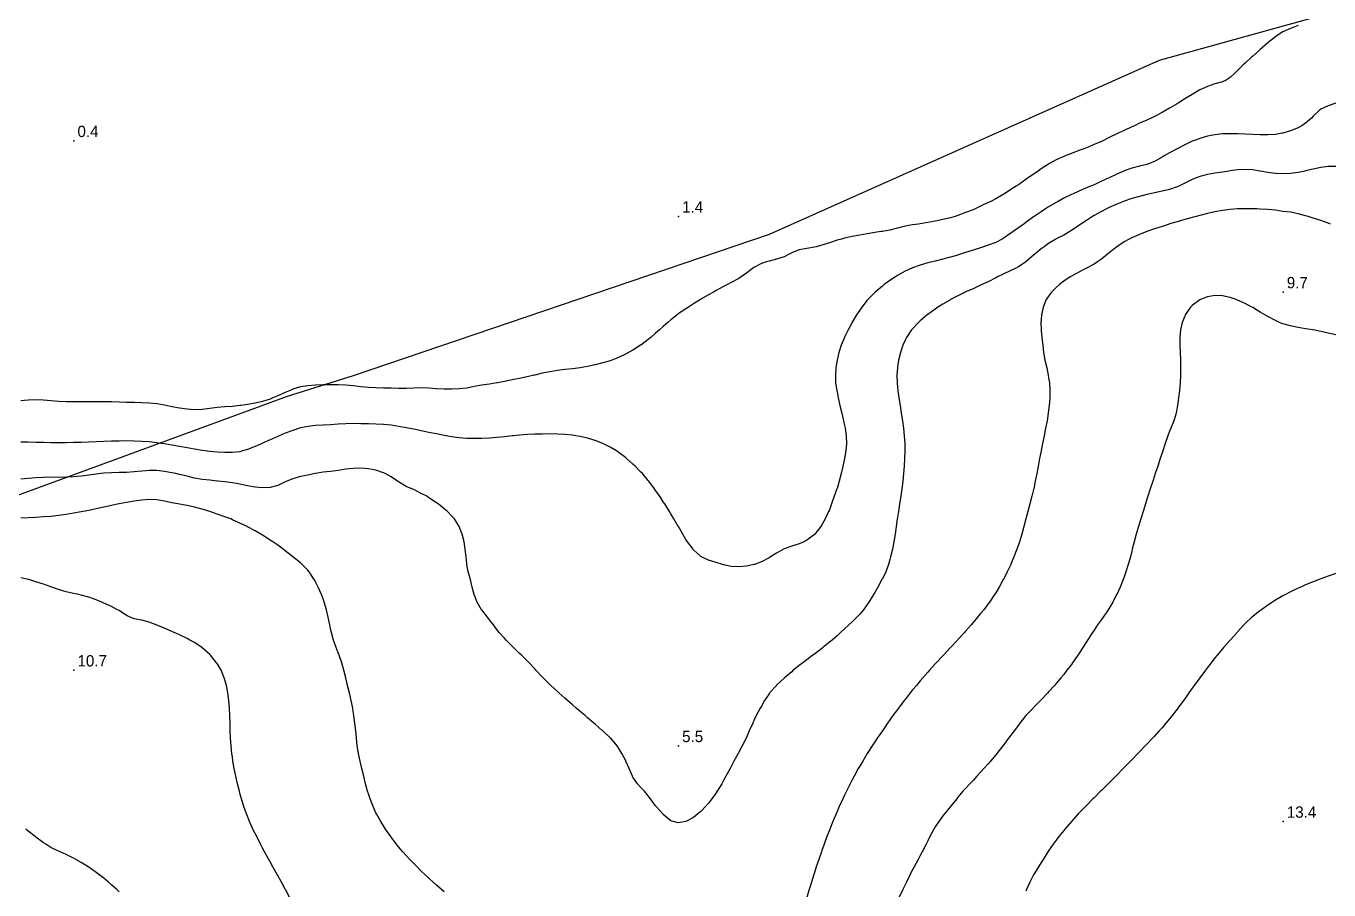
# Model space of a CAD drawing. Extents: x 0 to 630, y 0 to 432.
# Drawn here: x 313.7 to 486.1, y 141 to 255.2 of the extents above; entities that cross this region are included whole.
import ezdxf

# ---------------------------------------------------------------- set-up
doc = ezdxf.new("R2010")
doc.units = 0
for name, color, linetype in [('CONTOURS_MAJEURES', 7, 'CONTINUOUS'), ('CONTOURS_MINEURES', 8, 'CONTINUOUS'), ('PARCELLE', 1, 'CONTINUOUS'), ('POINTS_COTES', 3, 'CONTINUOUS')]:
    doc.layers.add(name, color=color, linetype=linetype)

msp = doc.modelspace()

# ---------------------------------------------------------------- linework, layer by layer
at = {"layer": 'CONTOURS_MAJEURES'}
for points in [[(487, 214.352, 0), (486, 214.589, 0), (485, 214.809, 0), (484, 214.991, 0), (483.945, 215, 0), (483, 215.143, 0), (482, 215.305, 0), (481, 215.521, 0), (480, 215.813, 0), (479.54, 216, 0), (479, 216.228, 0), (478, 216.766, 0), (477.604, 217, 0), (477, 217.362, 0), (476, 217.943, 0), (475.892, 218, 0), (475, 218.474, 0), (474, 218.929, 0), (473.797, 219, 0), (473, 219.282, 0), (472, 219.503, 0), (471, 219.546, 0), (470, 219.358, 0), (469.081, 219, 0), (469, 218.959, 0), (468, 218.247, 0), (467.752, 218, 0), (467.079, 217, 0), (467, 216.837, 0), (466.669, 216, 0), (466.443, 215, 0), (466.352, 214, 0), (466.347, 213, 0), (466.381, 212, 0), (466.421, 211, 0), (466.446, 210, 0), (466.433, 209, 0), (466.378, 208, 0), (466.294, 207, 0), (466.187, 206, 0), (466.045, 205, 0), (466, 204.767, 0), (465.852, 204, 0), (465.554, 203, 0), (465.158, 202, 0), (465, 201.61, 0), (464.768, 201, 0), (464.42, 200, 0), (464.089, 199, 0), (464, 198.739, 0), (463.761, 198, 0), (463.432, 197, 0), (463.098, 196, 0), (463, 195.708, 0), (462.772, 195, 0), (462.448, 194, 0), (462.122, 193, 0), (462, 192.625, 0), (461.805, 192, 0), (461.497, 191, 0), (461.187, 190, 0), (461, 189.431, 0), (460.868, 189, 0), (460.587, 188, 0), (460.327, 187, 0), (460.07, 186, 0), (460, 185.738, 0), (459.809, 185, 0), (459.532, 184, 0), (459.226, 183, 0), (459, 182.345, 0), (458.879, 182, 0), (458.461, 181, 0), (458, 180.008, 0), (457.996, 180, 0), (457.472, 179, 0), (457, 178.214, 0), (456.871, 178, 0), (456.199, 177, 0), (456, 176.723, 0), (455.483, 176, 0), (455, 175.315, 0), (454.79, 175, 0), (454.156, 174, 0), (454, 173.751, 0), (453.531, 173, 0), (453, 172.19, 0), (452.872, 172, 0), (452.171, 171, 0), (452, 170.764, 0), (451.426, 170, 0), (451, 169.458, 0), (450.627, 169, 0), (450, 168.259, 0), (449.773, 168, 0), (449, 167.139, 0), (448.871, 167, 0), (448, 166.08, 0), (447.922, 166, 0), (447, 165.061, 0), (446.94, 165, 0), (446, 164.002, 0), (445.999, 164, 0), (445.191, 163, 0), (445, 162.747, 0), (444.446, 162, 0), (444, 161.399, 0), (443.703, 161, 0), (443, 160.065, 0), (442.95, 160, 0), (442.163, 159, 0), (442, 158.801, 0), (441.322, 158, 0), (441, 157.627, 0), (440.44, 157, 0), (440, 156.512, 0), (439.518, 156, 0), (439, 155.445, 0), (438.576, 155, 0), (438, 154.379, 0), (437.652, 154, 0), (437, 153.213, 0), (436.833, 153, 0), (436.023, 152, 0), (436, 151.972, 0), (435.202, 151, 0), (435, 150.735, 0), (434.459, 150, 0), (434, 149.292, 0), (433.82, 149, 0), (433.285, 148, 0), (433, 147.434, 0), (432.785, 147, 0), (432.262, 146, 0), (432, 145.527, 0), (431.721, 145, 0), (431.19, 144, 0), (431, 143.648, 0), (430.682, 143, 0), (430.185, 142, 0), (430, 141.636, 0), (429.708, 141, 0), (429.231, 140, 0)], [(348.568, 140, 0), (348.04, 141, 0), (348, 141.073, 0), (347.482, 142, 0), (347, 142.859, 0), (346.92, 143, 0), (346.362, 144, 0), (346, 144.659, 0), (345.811, 145, 0), (345.265, 146, 0), (345, 146.498, 0), (344.732, 147, 0), (344.215, 148, 0), (344, 148.439, 0), (343.726, 149, 0), (343.278, 150, 0), (343, 150.691, 0), (342.876, 151, 0), (342.519, 152, 0), (342.211, 153, 0), (342, 153.743, 0), (341.925, 154, 0), (341.665, 155, 0), (341.436, 156, 0), (341.239, 157, 0), (341.073, 158, 0), (341, 158.545, 0), (340.939, 159, 0), (340.833, 160, 0), (340.766, 161, 0), (340.726, 162, 0), (340.695, 163, 0), (340.661, 164, 0), (340.609, 165, 0), (340.526, 166, 0), (340.396, 167, 0), (340.201, 168, 0), (340, 168.726, 0), (339.92, 169, 0), (339.51, 170, 0), (339, 170.878, 0), (338.917, 171, 0), (338.092, 172, 0), (338, 172.099, 0), (337, 172.97, 0), (336.958, 173, 0), (336, 173.652, 0), (335.367, 174, 0), (335, 174.199, 0), (334, 174.69, 0), (333.311, 175, 0), (333, 175.144, 0), (332, 175.585, 0), (331, 175.978, 0), (330.934, 176, 0), (330, 176.344, 0), (329, 176.616, 0), (328, 176.799, 0), (327.468, 177, 0), (327, 177.26, 0), (326, 177.888, 0), (325.79, 178, 0), (325, 178.417, 0), (324, 178.881, 0), (323.711, 179, 0), (323, 179.301, 0), (322, 179.653, 0), (321, 179.933, 0), (320.699, 180, 0), (320, 180.14, 0), (319, 180.377, 0), (318, 180.685, 0), (317.111, 181, 0), (317, 181.033, 0), (316, 181.365, 0), (315, 181.701, 0), (314.08, 182, 0), (314, 182.02, 0), (313, 182.223, 0)]]:
    msp.add_polyline3d(points, dxfattribs=at)
at = {"layer": 'CONTOURS_MINEURES'}
for points in [[(482, 255.231, 0), (481.367, 255, 0), (481, 254.864, 0), (480, 254.394, 0), (479.371, 254, 0), (479, 253.762, 0), (478.034, 253, 0), (478, 252.973, 0), (477, 252.091, 0), (476.898, 252, 0), (476, 251.187, 0), (475.792, 251, 0), (475, 250.271, 0), (474.7, 250, 0), (474, 249.32, 0), (473.657, 249, 0), (473, 248.377, 0), (472.477, 248, 0), (472, 247.782, 0), (471, 247.519, 0), (470, 247.203, 0), (469.597, 247, 0), (469, 246.733, 0), (468, 246.146, 0), (467.773, 246, 0), (467, 245.539, 0), (466.15, 245, 0), (466, 244.912, 0), (465, 244.332, 0), (464.443, 244, 0), (464, 243.756, 0), (463, 243.221, 0), (462.557, 243, 0), (462, 242.744, 0), (461, 242.321, 0), (460.353, 242, 0), (460, 241.849, 0), (459, 241.375, 0), (458.208, 241, 0), (458, 240.908, 0), (457, 240.421, 0), (456.179, 240, 0), (456, 239.927, 0), (455, 239.52, 0), (454, 239.091, 0), (453.789, 239, 0), (453, 238.711, 0), (452, 238.335, 0), (451.169, 238, 0), (451, 237.936, 0), (450, 237.503, 0), (449.127, 237, 0), (449, 236.931, 0), (448, 236.286, 0), (447.598, 236, 0), (447, 235.595, 0), (446.175, 235, 0), (446, 234.88, 0), (445, 234.2, 0), (444.709, 234, 0), (444, 233.548, 0), (443.168, 233, 0), (443, 232.898, 0), (442, 232.35, 0), (441.332, 232, 0), (441, 231.843, 0), (440, 231.376, 0), (439.254, 231, 0), (439, 230.892, 0), (438, 230.506, 0), (437, 230.123, 0), (436.639, 230, 0), (436, 229.834, 0), (435, 229.602, 0), (434, 229.393, 0), (433, 229.204, 0), (432, 229.031, 0), (431.794, 229, 0), (431, 228.897, 0), (430, 228.713, 0), (429, 228.433, 0), (428, 228.182, 0), (427, 228.023, 0), (426.857, 228, 0), (426, 227.863, 0), (425, 227.699, 0), (424, 227.526, 0), (423, 227.333, 0), (422, 227.11, 0), (421.575, 227, 0), (421, 226.847, 0), (420, 226.517, 0), (419, 226.186, 0), (418.218, 226, 0), (418, 225.948, 0), (417, 225.78, 0), (416, 225.567, 0), (415, 225.172, 0), (414.658, 225, 0), (414, 224.672, 0), (413, 224.338, 0), (412, 224.098, 0), (411.675, 224, 0), (411, 223.791, 0), (410, 223.259, 0), (409.658, 223, 0), (409, 222.519, 0), (408.312, 222, 0), (408, 221.799, 0), (407, 221.251, 0), (406.507, 221, 0), (406, 220.733, 0), (405, 220.2, 0), (404.635, 220, 0), (404, 219.64, 0), (403, 219.048, 0), (402.924, 219, 0), (402, 218.429, 0), (401.344, 218, 0), (401, 217.78, 0), (400, 217.11, 0), (399.863, 217, 0), (399, 216.338, 0), (398.63, 216, 0), (398, 215.453, 0), (397.51, 215, 0), (397, 214.556, 0), (396.352, 214, 0), (396, 213.72, 0), (395.04, 213, 0), (395, 212.972, 0), (394, 212.332, 0), (393.428, 212, 0), (393, 211.78, 0), (392, 211.317, 0), (391.218, 211, 0), (391, 210.922, 0), (390, 210.629, 0), (389, 210.382, 0), (388, 210.17, 0), (387.037, 210, 0), (387, 209.995, 0), (386, 209.875, 0), (385, 209.754, 0), (384, 209.623, 0), (383, 209.472, 0), (382, 209.294, 0), (381, 209.039, 0), (380.863, 209, 0), (380, 208.791, 0), (379, 208.592, 0), (378, 208.378, 0), (377, 208.175, 0), (376.057, 208, 0), (376, 207.991, 0), (375, 207.837, 0), (374, 207.688, 0), (373, 207.502, 0), (372, 207.301, 0), (371, 207.21, 0), (370, 207.175, 0), (369, 207.169, 0), (368, 207.194, 0), (367, 207.282, 0), (366, 207.323, 0), (365, 207.303, 0), (364, 207.272, 0), (363, 207.262, 0), (362, 207.281, 0), (361, 207.313, 0), (360, 207.332, 0), (359, 207.368, 0), (358, 207.466, 0), (357, 207.609, 0), (356, 207.7, 0), (355, 207.735, 0), (354, 207.742, 0), (353, 207.731, 0), (352, 207.701, 0), (351, 207.628, 0), (350, 207.468, 0), (349, 207.153, 0), (348.662, 207, 0), (348, 206.715, 0), (347, 206.269, 0), (346.356, 206, 0), (346, 205.86, 0), (345, 205.554, 0), (344, 205.306, 0), (343, 205.12, 0), (342.103, 205, 0), (342, 204.988, 0), (341, 204.891, 0), (340, 204.813, 0), (339, 204.724, 0), (338, 204.597, 0), (337, 204.472, 0), (336, 204.437, 0), (335, 204.511, 0), (334, 204.662, 0), (333, 204.852, 0), (332.253, 205, 0), (332, 205.055, 0), (331, 205.226, 0), (330, 205.317, 0), (329, 205.356, 0), (328, 205.384, 0), (327, 205.407, 0), (326, 205.438, 0), (325, 205.476, 0), (324, 205.496, 0), (323, 205.497, 0), (322, 205.498, 0), (321, 205.498, 0), (320, 205.488, 0), (319, 205.496, 0), (318, 205.551, 0), (317, 205.632, 0), (316, 205.713, 0), (315, 205.747, 0), (314, 205.706, 0), (313, 205.616, 0)], [(487, 244.98, 0), (486, 244.649, 0), (485, 244.178, 0), (484.77, 244, 0), (484, 243.245, 0), (483.767, 243, 0), (483, 242.342, 0), (482.513, 242, 0), (482, 241.723, 0), (481, 241.306, 0), (480, 241.023, 0), (479.891, 241, 0), (479, 240.859, 0), (478, 240.804, 0), (477, 240.813, 0), (476, 240.85, 0), (475, 240.894, 0), (474, 240.929, 0), (473, 240.938, 0), (472, 240.904, 0), (471, 240.808, 0), (470, 240.619, 0), (469, 240.324, 0), (468.165, 240, 0), (468, 239.938, 0), (467, 239.483, 0), (466.073, 239, 0), (466, 238.963, 0), (465, 238.413, 0), (464.293, 238, 0), (464, 237.832, 0), (463, 237.277, 0), (462.354, 237, 0), (462, 236.878, 0), (461, 236.641, 0), (460, 236.371, 0), (459, 236.017, 0), (458.962, 236, 0), (458, 235.584, 0), (457, 235.108, 0), (456.767, 235, 0), (456, 234.65, 0), (455, 234.203, 0), (454.53, 234, 0), (454, 233.775, 0), (453, 233.346, 0), (452.231, 233, 0), (452, 232.897, 0), (451, 232.41, 0), (450.245, 232, 0), (450, 231.867, 0), (449, 231.27, 0), (448.576, 231, 0), (448, 230.626, 0), (447.094, 230, 0), (447, 229.935, 0), (446, 229.222, 0), (445.694, 229, 0), (445, 228.505, 0), (444.287, 228, 0), (444, 227.791, 0), (443, 227.085, 0), (442.857, 227, 0), (442, 226.562, 0), (441, 226.197, 0), (440.399, 226, 0), (440, 225.871, 0), (439, 225.561, 0), (438, 225.236, 0), (437.287, 225, 0), (437, 224.905, 0), (436, 224.607, 0), (435, 224.343, 0), (434, 224.101, 0), (433.575, 224, 0), (433, 223.858, 0), (432, 223.567, 0), (431, 223.218, 0), (430.52, 223, 0), (430, 222.751, 0), (429, 222.176, 0), (428.717, 222, 0), (428, 221.528, 0), (427.252, 221, 0), (427, 220.801, 0), (426.045, 220, 0), (426, 219.956, 0), (425.071, 219, 0), (425, 218.914, 0), (424.268, 218, 0), (424, 217.613, 0), (423.588, 217, 0), (423, 216.006, 0), (422.996, 216, 0), (422.459, 215, 0), (422, 214.02, 0), (421.99, 214, 0), (421.568, 213, 0), (421.242, 212, 0), (421.002, 211, 0), (421, 210.989, 0), (420.847, 210, 0), (420.787, 209, 0), (420.809, 208, 0), (420.968, 207, 0), (421, 206.853, 0), (421.154, 206, 0), (421.375, 205, 0), (421.618, 204, 0), (421.864, 203, 0), (422, 202.379, 0), (422.076, 202, 0), (422.219, 201, 0), (422.253, 200, 0), (422.166, 199, 0), (422.004, 198, 0), (422, 197.981, 0), (421.777, 197, 0), (421.529, 196, 0), (421.265, 195, 0), (421, 194.043, 0), (420.986, 194, 0), (420.638, 193, 0), (420.28, 192, 0), (420, 191.231, 0), (419.892, 191, 0), (419.419, 190, 0), (419, 189.207, 0), (418.859, 189, 0), (418.042, 188, 0), (418, 187.955, 0), (417, 187.187, 0), (416.627, 187, 0), (416, 186.713, 0), (415, 186.389, 0), (414, 186.039, 0), (413.912, 186, 0), (413, 185.495, 0), (412.206, 185, 0), (412, 184.868, 0), (411, 184.345, 0), (410.101, 184, 0), (410, 183.962, 0), (409, 183.746, 0), (408, 183.667, 0), (407, 183.734, 0), (406, 183.948, 0), (405.826, 184, 0), (405, 184.242, 0), (404, 184.553, 0), (403.089, 185, 0), (403, 185.052, 0), (402, 185.944, 0), (401.955, 186, 0), (401.218, 187, 0), (401, 187.307, 0), (400.606, 188, 0), (400.006, 189, 0), (400, 189.009, 0), (399.419, 190, 0), (399, 190.668, 0), (398.815, 191, 0), (398.197, 192, 0), (398, 192.291, 0), (397.546, 193, 0), (397, 193.784, 0), (396.854, 194, 0), (396.093, 195, 0), (396, 195.11, 0), (395.241, 196, 0), (395, 196.256, 0), (394.281, 197, 0), (394, 197.261, 0), (393.167, 198, 0), (393, 198.133, 0), (392, 198.867, 0), (391.803, 199, 0), (391, 199.478, 0), (390.004, 200, 0), (390, 200.002, 0), (389, 200.382, 0), (388, 200.668, 0), (387, 200.902, 0), (386.437, 201, 0), (386, 201.065, 0), (385, 201.168, 0), (384, 201.228, 0), (383, 201.25, 0), (382, 201.238, 0), (381, 201.202, 0), (380, 201.173, 0), (379, 201.097, 0), (378.16, 201, 0), (378, 200.981, 0), (377, 200.883, 0), (376, 200.788, 0), (375, 200.708, 0), (374, 200.655, 0), (373, 200.637, 0), (372, 200.661, 0), (371, 200.734, 0), (370, 200.863, 0), (369.266, 201, 0), (369, 201.045, 0), (368, 201.245, 0), (367, 201.455, 0), (366, 201.664, 0), (365, 201.862, 0), (364.236, 202, 0), (364, 202.04, 0), (363, 202.215, 0), (362, 202.395, 0), (361, 202.503, 0), (360, 202.543, 0), (359, 202.566, 0), (358, 202.596, 0), (357, 202.608, 0), (356, 202.586, 0), (355, 202.535, 0), (354, 202.469, 0), (353, 202.407, 0), (352, 202.35, 0), (351, 202.242, 0), (350, 202.034, 0), (349.891, 202, 0), (349, 201.72, 0), (348, 201.341, 0), (347.186, 201, 0), (347, 200.92, 0), (346, 200.467, 0), (345, 200.025, 0), (344.939, 200, 0), (344, 199.583, 0), (343, 199.2, 0), (342.338, 199, 0), (342, 198.901, 0), (341, 198.776, 0), (340, 198.8, 0), (339, 198.828, 0), (338, 198.925, 0), (337.403, 199, 0), (337, 199.053, 0), (336, 199.217, 0), (335, 199.399, 0), (334, 199.586, 0), (333, 199.768, 0), (332, 199.934, 0), (331.526, 200, 0), (331, 200.08, 0), (330, 200.193, 0), (329, 200.264, 0), (328, 200.305, 0), (327, 200.319, 0), (326, 200.312, 0), (325, 200.288, 0), (324, 200.253, 0), (323, 200.211, 0), (322, 200.167, 0), (321, 200.128, 0), (320, 200.096, 0), (319, 200.08, 0), (318, 200.08, 0), (317, 200.092, 0), (316, 200.11, 0), (315, 200.128, 0), (314, 200.141, 0), (313, 200.143, 0)], [(487, 236.585, 0), (486, 236.586, 0), (485, 236.458, 0), (484, 236.258, 0), (483, 236.027, 0), (482.873, 236, 0), (482, 235.816, 0), (481, 235.671, 0), (480, 235.62, 0), (479, 235.68, 0), (478, 235.819, 0), (477, 235.992, 0), (476.951, 236, 0), (476, 236.144, 0), (475, 236.223, 0), (474, 236.178, 0), (473, 236.027, 0), (472.821, 236, 0), (472, 235.879, 0), (471, 235.72, 0), (470, 235.545, 0), (469, 235.287, 0), (468.28, 235, 0), (468, 234.885, 0), (467, 234.383, 0), (466.232, 234, 0), (466, 233.897, 0), (465, 233.563, 0), (464, 233.331, 0), (463, 233.124, 0), (462.432, 233, 0), (462, 232.901, 0), (461, 232.651, 0), (460, 232.373, 0), (459, 232.041, 0), (458.898, 232, 0), (458, 231.626, 0), (457, 231.174, 0), (456.637, 231, 0), (456, 230.664, 0), (455, 230.114, 0), (454.799, 230, 0), (454, 229.486, 0), (453.259, 229, 0), (453, 228.813, 0), (452, 228.124, 0), (451.794, 228, 0), (451, 227.549, 0), (450, 227.024, 0), (449.959, 227, 0), (449, 226.425, 0), (448.396, 226, 0), (448, 225.704, 0), (447.152, 225, 0), (447, 224.865, 0), (446, 224.005, 0), (445.993, 224, 0), (445, 223.353, 0), (444.286, 223, 0), (444, 222.854, 0), (443, 222.362, 0), (442.241, 222, 0), (442, 221.866, 0), (441, 221.359, 0), (440.177, 221, 0), (440, 220.906, 0), (439, 220.447, 0), (438, 220.016, 0), (437.961, 220, 0), (437, 219.497, 0), (436.033, 219, 0), (436, 218.981, 0), (435, 218.385, 0), (434.356, 218, 0), (434, 217.752, 0), (433, 217.046, 0), (432.938, 217, 0), (432, 216.199, 0), (431.781, 216, 0), (431, 215.156, 0), (430.869, 215, 0), (430.184, 214, 0), (430, 213.658, 0), (429.71, 213, 0), (429.381, 212, 0), (429.15, 211, 0), (429, 210.053, 0), (428.993, 210, 0), (428.931, 209, 0), (428.954, 208, 0), (429, 207.421, 0), (429.038, 207, 0), (429.173, 206, 0), (429.333, 205, 0), (429.501, 204, 0), (429.662, 203, 0), (429.8, 202, 0), (429.898, 201, 0), (429.957, 200, 0), (429.965, 199, 0), (429.94, 198, 0), (429.881, 197, 0), (429.796, 196, 0), (429.687, 195, 0), (429.561, 194, 0), (429.421, 193, 0), (429.272, 192, 0), (429.122, 191, 0), (429, 190.192, 0), (428.973, 190, 0), (428.835, 189, 0), (428.687, 188, 0), (428.518, 187, 0), (428.321, 186, 0), (428.091, 185, 0), (428, 184.659, 0), (427.827, 184, 0), (427.463, 183, 0), (427, 182.097, 0), (426.947, 182, 0), (426.39, 181, 0), (426, 180.303, 0), (425.825, 180, 0), (425.212, 179, 0), (425, 178.692, 0), (424.489, 178, 0), (424, 177.409, 0), (423.621, 177, 0), (423, 176.388, 0), (422.58, 176, 0), (422, 175.463, 0), (421.479, 175, 0), (421, 174.569, 0), (420.335, 174, 0), (420, 173.708, 0), (419.122, 173, 0), (419, 172.899, 0), (418, 172.139, 0), (417.805, 172, 0), (417, 171.391, 0), (416.469, 171, 0), (416, 170.623, 0), (415.213, 170, 0), (415, 169.814, 0), (414.059, 169, 0), (414, 168.945, 0), (413, 168.011, 0), (412.989, 168, 0), (412.082, 167, 0), (412, 166.886, 0), (411.419, 166, 0), (411, 165.266, 0), (410.846, 165, 0), (410.322, 164, 0), (410, 163.337, 0), (409.843, 163, 0), (409.396, 162, 0), (409, 161.097, 0), (408.958, 161, 0), (408.459, 160, 0), (408, 159.17, 0), (407.9, 159, 0), (407.359, 158, 0), (407, 157.287, 0), (406.841, 157, 0), (406.3, 156, 0), (406, 155.434, 0), (405.74, 155, 0), (405.132, 154, 0), (405, 153.792, 0), (404.416, 153, 0), (404, 152.44, 0), (403.602, 152, 0), (403, 151.347, 0), (402.58, 151, 0), (402, 150.531, 0), (401.004, 150, 0), (401, 149.997, 0), (400, 149.813, 0), (399.322, 150, 0), (399, 150.093, 0), (398, 150.912, 0), (397.931, 151, 0), (397.071, 152, 0), (397, 152.08, 0), (396.307, 153, 0), (396, 153.398, 0), (395.532, 154, 0), (395, 154.559, 0), (394.58, 155, 0), (394, 155.857, 0), (393.926, 156, 0), (393.505, 157, 0), (393.065, 158, 0), (393, 158.133, 0), (392.537, 159, 0), (392, 159.871, 0), (391.909, 160, 0), (391.054, 161, 0), (391, 161.056, 0), (390, 161.992, 0), (389.991, 162, 0), (389, 162.86, 0), (388.837, 163, 0), (388, 163.713, 0), (387.664, 164, 0), (387, 164.564, 0), (386.49, 165, 0), (386, 165.421, 0), (385.334, 166, 0), (385, 166.293, 0), (384.209, 167, 0), (384, 167.19, 0), (383.13, 168, 0), (383, 168.125, 0), (382.107, 169, 0), (382, 169.113, 0), (381.166, 170, 0), (381, 170.192, 0), (380.266, 171, 0), (380, 171.261, 0), (379.242, 172, 0), (379, 172.22, 0), (378.201, 173, 0), (378, 173.193, 0), (377.211, 174, 0), (377, 174.224, 0), (376.312, 175, 0), (376, 175.391, 0), (375.533, 176, 0), (375, 176.677, 0), (374.734, 177, 0), (374, 177.974, 0), (373.982, 178, 0), (373.403, 179, 0), (373, 179.999, 0), (372.999, 180, 0), (372.738, 181, 0), (372.485, 182, 0), (372.179, 183, 0), (372.012, 184, 0), (372, 184.112, 0), (371.915, 185, 0), (371.808, 186, 0), (371.653, 187, 0), (371.404, 188, 0), (371.004, 189, 0), (371, 189.006, 0), (370.378, 190, 0), (370, 190.401, 0), (369.449, 191, 0), (369, 191.356, 0), (368.231, 192, 0), (368, 192.153, 0), (367, 192.819, 0), (366.72, 193, 0), (366, 193.385, 0), (365, 193.882, 0), (364.742, 194, 0), (364, 194.315, 0), (363, 194.902, 0), (362.867, 195, 0), (362, 195.569, 0), (361.219, 196, 0), (361, 196.101, 0), (360, 196.436, 0), (359, 196.63, 0), (358, 196.707, 0), (357, 196.682, 0), (356, 196.575, 0), (355, 196.427, 0), (354, 196.299, 0), (353, 196.179, 0), (352, 196.008, 0), (351.958, 196, 0), (351, 195.799, 0), (350, 195.601, 0), (349, 195.324, 0), (348.217, 195, 0), (348, 194.908, 0), (347, 194.443, 0), (346, 194.166, 0), (345, 194.122, 0), (344, 194.219, 0), (343, 194.387, 0), (342, 194.585, 0), (341, 194.763, 0), (340, 194.896, 0), (339.078, 195, 0), (339, 195.008, 0), (338, 195.123, 0), (337, 195.239, 0), (336, 195.409, 0), (335, 195.65, 0), (334, 195.891, 0), (333.498, 196, 0), (333, 196.103, 0), (332, 196.281, 0), (331, 196.393, 0), (330, 196.403, 0), (329, 196.332, 0), (328, 196.235, 0), (327, 196.155, 0), (326, 196.134, 0), (325, 196.118, 0), (324, 196.047, 0), (323.577, 196, 0), (323, 195.935, 0), (322, 195.806, 0), (321, 195.683, 0), (320, 195.584, 0), (319, 195.527, 0), (318, 195.508, 0), (317, 195.512, 0), (316, 195.502, 0), (315, 195.441, 0), (314, 195.342, 0), (313, 195.274, 0)], [(486.28, 229, 0), (486, 229.103, 0), (485, 229.461, 0), (484, 229.793, 0), (483.318, 230, 0), (483, 230.09, 0), (482, 230.34, 0), (481, 230.548, 0), (480, 230.662, 0), (479, 230.815, 0), (478, 230.902, 0), (477, 230.979, 0), (476.539, 231, 0), (476, 231.022, 0), (475, 231.03, 0), (474, 231, 0), (473.996, 231, 0), (473, 230.923, 0), (472, 230.797, 0), (471, 230.618, 0), (470, 230.39, 0), (469, 230.12, 0), (468.515, 230, 0), (468, 229.857, 0), (467, 229.581, 0), (466, 229.303, 0), (465, 229.02, 0), (464.931, 229, 0), (464, 228.691, 0), (463, 228.348, 0), (462, 228.005, 0), (461.986, 228, 0), (461, 227.619, 0), (460, 227.179, 0), (459.65, 227, 0), (459, 226.631, 0), (458.03, 226, 0), (458, 225.979, 0), (457, 225.182, 0), (456.776, 225, 0), (456, 224.37, 0), (455.458, 224, 0), (455, 223.714, 0), (454, 223.183, 0), (453.639, 223, 0), (453, 222.655, 0), (452, 222.095, 0), (451.84, 222, 0), (451, 221.428, 0), (450.422, 221, 0), (450, 220.615, 0), (449.384, 220, 0), (449, 219.457, 0), (448.685, 219, 0), (448.266, 218, 0), (448.047, 217, 0), (448, 216.393, 0), (447.967, 216, 0), (447.991, 215, 0), (448, 214.911, 0), (448.087, 214, 0), (448.216, 213, 0), (448.326, 212, 0), (448.51, 211, 0), (448.763, 210, 0), (448.948, 209, 0), (449, 208.645, 0), (449.091, 208, 0), (449.149, 207, 0), (449.137, 206, 0), (449.069, 205, 0), (449, 204.403, 0), (448.951, 204, 0), (448.79, 203, 0), (448.596, 202, 0), (448.383, 201, 0), (448.179, 200, 0), (448, 199.036, 0), (447.993, 199, 0), (447.803, 198, 0), (447.612, 197, 0), (447.421, 196, 0), (447.226, 195, 0), (447.021, 194, 0), (447, 193.907, 0), (446.787, 193, 0), (446.526, 192, 0), (446.253, 191, 0), (446, 190.041, 0), (445.989, 190, 0), (445.72, 189, 0), (445.44, 188, 0), (445.139, 187, 0), (445, 186.588, 0), (444.796, 186, 0), (444.408, 185, 0), (444, 184.039, 0), (443.983, 184, 0), (443.511, 183, 0), (443.004, 182, 0), (443, 181.992, 0), (442.454, 181, 0), (442, 180.251, 0), (441.845, 180, 0), (441.167, 179, 0), (441, 178.771, 0), (440.413, 178, 0), (440, 177.5, 0), (439.594, 177, 0), (439, 176.305, 0), (438.741, 176, 0), (438, 175.166, 0), (437.854, 175, 0), (437, 174.066, 0), (436.94, 174, 0), (436.008, 173, 0), (436, 172.992, 0), (435.068, 172, 0), (435, 171.928, 0), (434.136, 171, 0), (434, 170.852, 0), (433.229, 170, 0), (433, 169.742, 0), (432.352, 169, 0), (432, 168.591, 0), (431.5, 168, 0), (431, 167.4, 0), (430.677, 167, 0), (430, 166.148, 0), (429.886, 166, 0), (429.13, 165, 0), (429, 164.825, 0), (428.401, 164, 0), (428, 163.438, 0), (427.693, 163, 0), (427.004, 162, 0), (427, 161.994, 0), (426.327, 161, 0), (426, 160.519, 0), (425.653, 160, 0), (425.003, 159, 0), (425, 158.995, 0), (424.393, 158, 0), (424, 157.321, 0), (423.817, 157, 0), (423.268, 156, 0), (423, 155.492, 0), (422.742, 155, 0), (422.241, 154, 0), (422, 153.499, 0), (421.759, 153, 0), (421.304, 152, 0), (421, 151.306, 0), (420.865, 151, 0), (420.437, 150, 0), (420.045, 149, 0), (420, 148.877, 0), (419.657, 148, 0), (419.288, 147, 0), (419, 146.179, 0), (418.934, 146, 0), (418.581, 145, 0), (418.242, 144, 0), (418, 143.252, 0), (417.918, 143, 0), (417.616, 142, 0), (417.326, 141, 0), (417, 140.001, 0)], [(487, 214.352, 0), (486, 214.589, 0), (485, 214.809, 0), (484, 214.991, 0), (483.945, 215, 0), (483, 215.143, 0), (482, 215.305, 0), (481, 215.521, 0), (480, 215.813, 0), (479.54, 216, 0), (479, 216.228, 0), (478, 216.766, 0), (477.604, 217, 0), (477, 217.362, 0), (476, 217.943, 0), (475.892, 218, 0), (475, 218.474, 0), (474, 218.929, 0), (473.797, 219, 0), (473, 219.282, 0), (472, 219.503, 0), (471, 219.546, 0), (470, 219.358, 0), (469.081, 219, 0), (469, 218.959, 0), (468, 218.247, 0), (467.752, 218, 0), (467.079, 217, 0), (467, 216.837, 0), (466.669, 216, 0), (466.443, 215, 0), (466.352, 214, 0), (466.347, 213, 0), (466.381, 212, 0), (466.421, 211, 0), (466.446, 210, 0), (466.433, 209, 0), (466.378, 208, 0), (466.294, 207, 0), (466.187, 206, 0), (466.045, 205, 0), (466, 204.767, 0), (465.852, 204, 0), (465.554, 203, 0), (465.158, 202, 0), (465, 201.61, 0), (464.768, 201, 0), (464.42, 200, 0), (464.089, 199, 0), (464, 198.739, 0), (463.761, 198, 0), (463.432, 197, 0), (463.098, 196, 0), (463, 195.708, 0), (462.772, 195, 0), (462.448, 194, 0), (462.122, 193, 0), (462, 192.625, 0), (461.805, 192, 0), (461.497, 191, 0), (461.187, 190, 0), (461, 189.431, 0), (460.868, 189, 0), (460.587, 188, 0), (460.327, 187, 0), (460.07, 186, 0), (460, 185.738, 0), (459.809, 185, 0), (459.532, 184, 0), (459.226, 183, 0), (459, 182.345, 0), (458.879, 182, 0), (458.461, 181, 0), (458, 180.008, 0), (457.996, 180, 0), (457.472, 179, 0), (457, 178.214, 0), (456.871, 178, 0), (456.199, 177, 0), (456, 176.723, 0), (455.483, 176, 0), (455, 175.315, 0), (454.79, 175, 0), (454.156, 174, 0), (454, 173.751, 0), (453.531, 173, 0), (453, 172.19, 0), (452.872, 172, 0), (452.171, 171, 0), (452, 170.764, 0), (451.426, 170, 0), (451, 169.458, 0), (450.627, 169, 0), (450, 168.259, 0), (449.773, 168, 0), (449, 167.139, 0), (448.871, 167, 0), (448, 166.08, 0), (447.922, 166, 0), (447, 165.061, 0), (446.94, 165, 0), (446, 164.002, 0), (445.999, 164, 0), (445.191, 163, 0), (445, 162.747, 0), (444.446, 162, 0), (444, 161.399, 0), (443.703, 161, 0), (443, 160.065, 0), (442.95, 160, 0), (442.163, 159, 0), (442, 158.801, 0), (441.322, 158, 0), (441, 157.627, 0), (440.44, 157, 0), (440, 156.512, 0), (439.518, 156, 0), (439, 155.445, 0), (438.576, 155, 0), (438, 154.379, 0), (437.652, 154, 0), (437, 153.213, 0), (436.833, 153, 0), (436.023, 152, 0), (436, 151.972, 0), (435.202, 151, 0), (435, 150.735, 0), (434.459, 150, 0), (434, 149.292, 0), (433.82, 149, 0), (433.285, 148, 0), (433, 147.434, 0), (432.785, 147, 0), (432.262, 146, 0), (432, 145.527, 0), (431.721, 145, 0), (431.19, 144, 0), (431, 143.648, 0), (430.682, 143, 0), (430.185, 142, 0), (430, 141.636, 0), (429.708, 141, 0), (429.231, 140, 0)], [(369, 140.706, 0), (368.672, 141, 0), (368, 141.593, 0), (367.552, 142, 0), (367, 142.502, 0), (366.471, 143, 0), (366, 143.447, 0), (365.441, 144, 0), (365, 144.443, 0), (364.471, 145, 0), (364, 145.508, 0), (363.567, 146, 0), (363, 146.666, 0), (362.731, 147, 0), (362, 147.946, 0), (361.961, 148, 0), (361.274, 149, 0), (361, 149.422, 0), (360.649, 150, 0), (360.084, 151, 0), (360, 151.164, 0), (359.627, 152, 0), (359.234, 153, 0), (359, 153.673, 0), (358.899, 154, 0), (358.623, 155, 0), (358.377, 156, 0), (358.147, 157, 0), (358, 157.589, 0), (357.896, 158, 0), (357.678, 159, 0), (357.532, 160, 0), (357.422, 161, 0), (357.317, 162, 0), (357.206, 163, 0), (357.082, 164, 0), (357, 164.553, 0), (356.934, 165, 0), (356.736, 166, 0), (356.48, 167, 0), (356.233, 168, 0), (356, 168.994, 0), (355.999, 169, 0), (355.763, 170, 0), (355.48, 171, 0), (355.126, 172, 0), (355, 172.318, 0), (354.741, 173, 0), (354.389, 174, 0), (354.105, 175, 0), (354, 175.467, 0), (353.889, 176, 0), (353.685, 177, 0), (353.446, 178, 0), (353.153, 179, 0), (353, 179.433, 0), (352.79, 180, 0), (352.357, 181, 0), (352, 181.709, 0), (351.841, 182, 0), (351.174, 183, 0), (351, 183.215, 0), (350.224, 184, 0), (350, 184.188, 0), (349, 184.986, 0), (348.985, 185, 0), (348, 185.77, 0), (347.721, 186, 0), (347, 186.521, 0), (346.34, 187, 0), (346, 187.218, 0), (345, 187.854, 0), (344.768, 188, 0), (344, 188.428, 0), (343, 188.97, 0), (342.945, 189, 0), (342, 189.449, 0), (341, 189.904, 0), (340.781, 190, 0), (340, 190.283, 0), (339, 190.639, 0), (338.027, 191, 0), (338, 191.008, 0), (337, 191.292, 0), (336, 191.552, 0), (335, 191.779, 0), (334, 191.967, 0), (333.802, 192, 0), (333, 192.13, 0), (332, 192.338, 0), (331, 192.527, 0), (330, 192.565, 0), (329, 192.477, 0), (328, 192.351, 0), (327, 192.192, 0), (326, 192.008, 0), (325.961, 192, 0), (325, 191.79, 0), (324, 191.565, 0), (323, 191.345, 0), (322, 191.136, 0), (321.259, 191, 0), (321, 190.949, 0), (320, 190.761, 0), (319, 190.6, 0), (318, 190.455, 0), (317, 190.349, 0), (316, 190.266, 0), (315, 190.2, 0), (314, 190.143, 0), (313, 190.09, 0)], [(487, 182.799, 0), (486, 182.45, 0), (485, 182.08, 0), (484.798, 182, 0), (484, 181.7, 0), (483, 181.283, 0), (482.381, 181, 0), (482, 180.837, 0), (481, 180.351, 0), (480.343, 180, 0), (480, 179.827, 0), (479, 179.252, 0), (478.62, 179, 0), (478, 178.607, 0), (477.154, 178, 0), (477, 177.891, 0), (476, 177.099, 0), (475.888, 177, 0), (475, 176.189, 0), (474.821, 176, 0), (474, 175.081, 0), (473.93, 175, 0), (473.028, 174, 0), (473, 173.969, 0), (472.149, 173, 0), (472, 172.828, 0), (471.308, 172, 0), (471, 171.625, 0), (470.505, 171, 0), (470, 170.349, 0), (469.738, 170, 0), (469, 169.014, 0), (468.99, 169, 0), (468.265, 168, 0), (468, 167.634, 0), (467.548, 167, 0), (467, 166.237, 0), (466.832, 166, 0), (466.112, 165, 0), (466, 164.848, 0), (465.358, 164, 0), (465, 163.563, 0), (464.524, 163, 0), (464, 162.409, 0), (463.637, 162, 0), (463, 161.308, 0), (462.719, 161, 0), (462, 160.245, 0), (461.771, 160, 0), (461, 159.205, 0), (460.806, 159, 0), (460, 158.177, 0), (459.831, 158, 0), (459, 157.157, 0), (458.85, 157, 0), (458, 156.137, 0), (457.868, 156, 0), (457, 155.121, 0), (456.882, 155, 0), (456, 154.121, 0), (455.88, 154, 0), (455, 153.14, 0), (454.861, 153, 0), (454, 152.14, 0), (453.867, 152, 0), (453, 151.088, 0), (452.921, 151, 0), (452.017, 150, 0), (452, 149.982, 0), (451.155, 149, 0), (451, 148.818, 0), (450.348, 148, 0), (450, 147.549, 0), (449.605, 147, 0), (449, 146.132, 0), (448.912, 146, 0), (448.27, 145, 0), (448, 144.565, 0), (447.655, 144, 0), (447.028, 143, 0), (447, 142.953, 0), (446.512, 142, 0), (446.088, 141, 0), (446, 140.813, 0)], [(348.568, 140, 0), (348.04, 141, 0), (348, 141.073, 0), (347.482, 142, 0), (347, 142.859, 0), (346.92, 143, 0), (346.362, 144, 0), (346, 144.659, 0), (345.811, 145, 0), (345.265, 146, 0), (345, 146.498, 0), (344.732, 147, 0), (344.215, 148, 0), (344, 148.439, 0), (343.726, 149, 0), (343.278, 150, 0), (343, 150.691, 0), (342.876, 151, 0), (342.519, 152, 0), (342.211, 153, 0), (342, 153.743, 0), (341.925, 154, 0), (341.665, 155, 0), (341.436, 156, 0), (341.239, 157, 0), (341.073, 158, 0), (341, 158.545, 0), (340.939, 159, 0), (340.833, 160, 0), (340.766, 161, 0), (340.726, 162, 0), (340.695, 163, 0), (340.661, 164, 0), (340.609, 165, 0), (340.526, 166, 0), (340.396, 167, 0), (340.201, 168, 0), (340, 168.726, 0), (339.92, 169, 0), (339.51, 170, 0), (339, 170.878, 0), (338.917, 171, 0), (338.092, 172, 0), (338, 172.099, 0), (337, 172.97, 0), (336.958, 173, 0), (336, 173.652, 0), (335.367, 174, 0), (335, 174.199, 0), (334, 174.69, 0), (333.311, 175, 0), (333, 175.144, 0), (332, 175.585, 0), (331, 175.978, 0), (330.934, 176, 0), (330, 176.344, 0), (329, 176.616, 0), (328, 176.799, 0), (327.468, 177, 0), (327, 177.26, 0), (326, 177.888, 0), (325.79, 178, 0), (325, 178.417, 0), (324, 178.881, 0), (323.711, 179, 0), (323, 179.301, 0), (322, 179.653, 0), (321, 179.933, 0), (320.699, 180, 0), (320, 180.14, 0), (319, 180.377, 0), (318, 180.685, 0), (317.111, 181, 0), (317, 181.033, 0), (316, 181.365, 0), (315, 181.701, 0), (314.08, 182, 0), (314, 182.02, 0), (313, 182.223, 0)], [(326, 140.689, 0), (325.698, 141, 0), (325, 141.65, 0), (324.6, 142, 0), (324, 142.495, 0), (323.346, 143, 0), (323, 143.26, 0), (322, 143.959, 0), (321.936, 144, 0), (321, 144.592, 0), (320.276, 145, 0), (320, 145.155, 0), (319, 145.653, 0), (318.221, 146, 0), (318, 146.1, 0), (317, 146.581, 0), (316.306, 147, 0), (316, 147.203, 0), (315, 147.932, 0), (314.912, 148, 0), (314, 148.728, 0), (313.676, 149, 0)]]:
    msp.add_polyline3d(points, dxfattribs=at)
at = {"layer": 'PARCELLE'}
msp.add_polyline3d([(541.195, 272.141, 0), (463.632, 250.618, 0), (412.02, 227.594, 0), (356.998, 208.928, 0), (348.267, 206.218, 0), (311.235, 192.635, 0)], dxfattribs=at)
at = {"layer": 'POINTS_COTES'}
for p in [(320.003, 240, 0.38), (400.004, 230, 1.38), (480.005, 220, 9.66), (320.003, 170, 10.71), (400.004, 160, 5.47), (480.005, 150, 13.39)]:
    msp.add_point(p, dxfattribs=at)

# ---------------------------------------------------------------- texts
for s, p in [('0.4', (320.503, 240.5)), ('1.4', (400.504, 230.5)), ('9.7', (480.505, 220.5)), ('10.7', (320.503, 170.5)), ('5.5', (400.504, 160.5)), ('13.4', (480.505, 150.5))]:
    msp.add_text(s, height=1.5, dxfattribs=at).set_placement(p)

doc.saveas('drawing.dxf')
